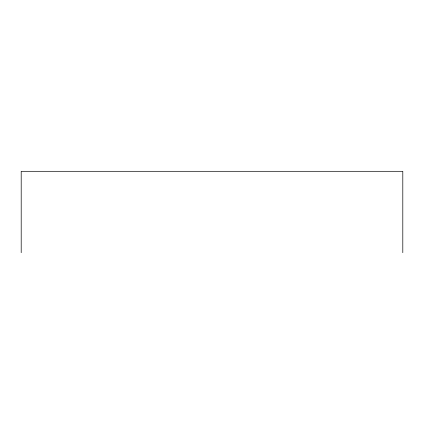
<?xml version="1.0" encoding="UTF-8"?>
<svg xmlns="http://www.w3.org/2000/svg" width="424" height="424" viewBox="0 0 424 424"><rect width="100%" height="100%" fill="white"/><g stroke="black" fill="none" stroke-linecap="round" stroke-linejoin="round"><path stroke-width="0.64" d="M402.8 252.688L402.8 171.312L21.2 171.312L21.2 252.688"/></g></svg>
